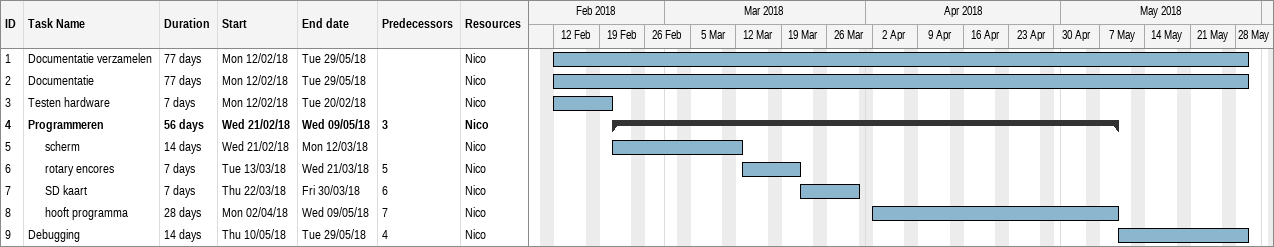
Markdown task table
| ID | Level | Task | Duration | Start | Finish | Predecessors | Resources |
|---|---|---|---|---|---|---|---|
| 1 | 1 | Documentatie verzamelen | 77d | 2018-02-12 | 2018-05-29 |  | Nico |
| 2 | 1 | Documentatie | 77d | 2018-02-12 | 2018-05-29 |  | Nico |
| 3 | 1 | Testen hardware | 7d | 2018-02-12 | 2018-02-20 |  | Nico |
| 4 | 1 | **Programmeren** | 56d | 2018-02-21 | 2018-05-09 | 3 | Nico |
| 5 | 2 | scherm | 14d | 2018-02-21 | 2018-03-12 |  | Nico |
| 6 | 2 | rotary encores | 7d | 2018-03-13 | 2018-03-21 | 5 | Nico |
| 7 | 2 | SD kaart | 7d | 2018-03-22 | 2018-03-30 | 6 | Nico |
| 8 | 2 | hooft programma | 28d | 2018-04-02 | 2018-05-09 | 7 | Nico |
| 9 | 1 | Debugging | 14d | 2018-05-10 | 2018-05-29 | 4 | Nico |
